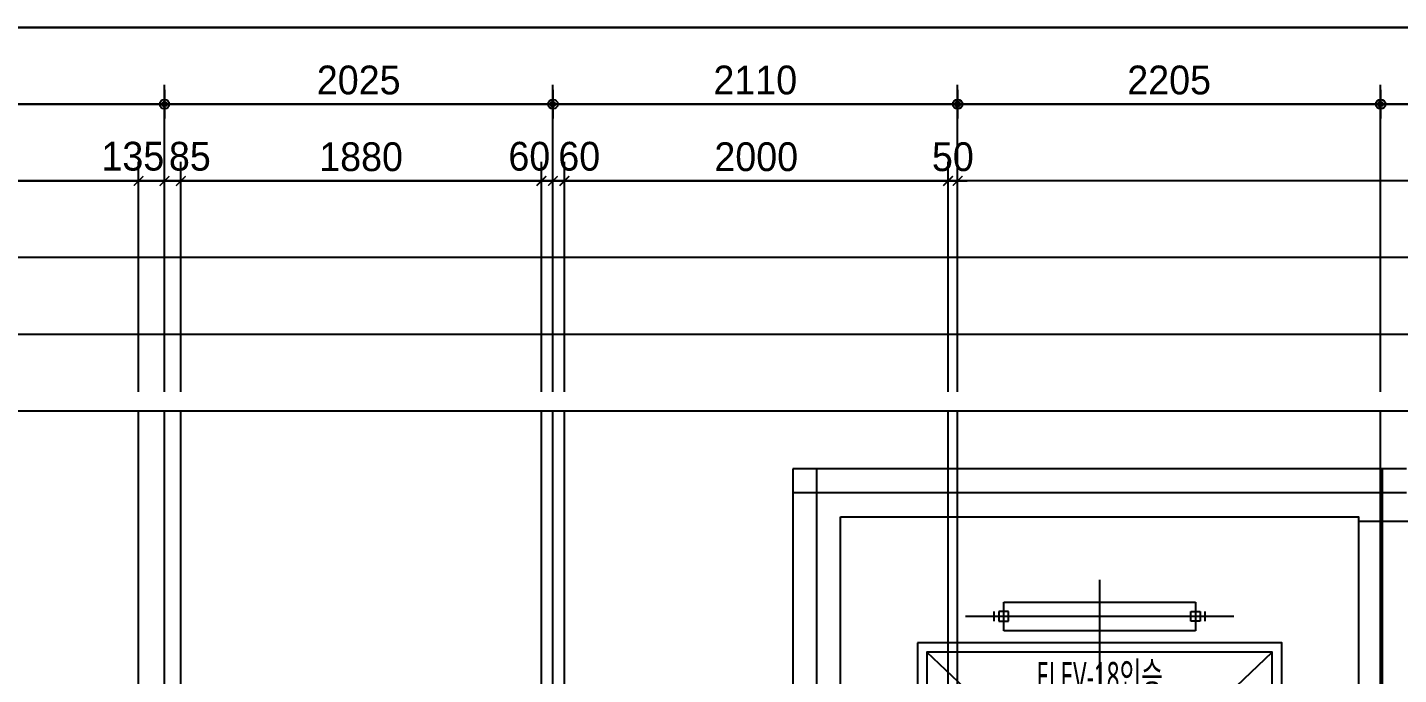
# Model space of a CAD drawing. Header units: millimetres. Extents: x 0 to 92204, y -190080 to 23760.
# Drawn here: x 62263 to 69411, y -169961 to -166588 of the extents above; entities that cross this region are included whole.
import ezdxf
from ezdxf.enums import TextEntityAlignment as Align

# ---------------------------------------------------------------- set-up
doc = ezdxf.new("R2010")
doc.units = ezdxf.units.MM
doc.header["$LTSCALE"] = 100
doc.linetypes.add('AUDIT_D_220706163347-0', pattern=[0])
doc.linetypes.add('CEN', pattern=[62, 60, -1, 0, -1])
doc.layers.get('defpoints').update_dxf_attribs({"color": 139})
for name, color, linetype in [('AA-XXXX-DIMS', 7, 'Continuous'), ('CEN_CON', 1, 'CEN'), ('CONC', 2, 'Continuous'), ('DIM', 7, 'AUDIT_D_220706163347-0'), ('ELEV-ER', 4, 'Continuous')]:
    doc.layers.add(name, color=color, linetype=linetype)
doc.layers.add('AA-XXXX-MC', color=153, linetype='AUDIT_D_220706163347-0', plot=False)
doc.styles.add('HAUD01', font='Dotum.ttf')
doc.styles.add('맑은고딕', font='malgun.ttf', dxfattribs={"width": 0.9})
doc.dimstyles.new('DIM-50', dxfattribs={"dimscale": 50, "dimtxt": 3, "dimasz": 1, "dimexe": 2, "dimexo": 2, "dimgap": 1, "dimtad": 1, "dimdec": 0, "dimzin": 0, "dimdsep": 46, "dimtxsty": '맑은고딕', "dimblk1": 'DIMDOT', "dimblk2": 'DIMDOT', "dimsah": 1, "dimcen": 0.09, "dimdle": 2, "dimclrd": 7, "dimclre": 7, "dimclrt": 3, "dimadec": 0, "dimazin": 0, "dimtfac": 1, "dimtdec": 0, "dimtix": 1, "dimtmove": 2, "dimatfit": 3, "dimldrblk": 'DIMDOT', "dimfxl": 1, "dimtolj": 1, "dimtzin": 0, "dimarcsym": 0})
doc.dimstyles.new('MCDIM-50', dxfattribs={"dimscale": 50, "dimtxt": 3, "dimasz": 1, "dimexe": 2, "dimexo": 2, "dimgap": 1, "dimtad": 1, "dimdec": 0, "dimzin": 0, "dimdsep": 46, "dimtxsty": '맑은고딕', "dimblk1": 'ARCHTICK', "dimblk2": 'ARCHTICK', "dimsah": 1, "dimcen": 0.09, "dimdle": 2, "dimclrd": 7, "dimclre": 7, "dimclrt": 3, "dimadec": 0, "dimazin": 0, "dimtfac": 1, "dimtdec": 0, "dimtix": 1, "dimtmove": 2, "dimatfit": 3, "dimldrblk": 'ARCHTICK', "dimfxl": 1, "dimtolj": 1, "dimtzin": 0, "dimarcsym": 0})

# ---------------------------------------------------------------- blocks, each defined once
blk = doc.blocks.new('ELE_17(비진입)')
at = {"layer": 'CONC', "extrusion": (0, 0, -1)}
for p, q in [((-570, -991.6), (-570, -1041.6)), ((570, -991.6), (570, -1041.6))]:
    blk.add_line(p, q, dxfattribs=at)
at = {"layer": 'defpoints'}
blk.add_lwpolyline([(-1350, 1558.4), (1350, 1558.4), (1350, -991.6), (-1350, -991.6)], close=True, dxfattribs=at)
at = {"layer": 'ELEV-ER', "color": 1, "extrusion": (0, 0, -1)}
for p, q in [((0, 1229.9), (0, -1227.1)), ((700, 1038.6), (-700, 1038.5)), ((-1150, 0), (1150, 0))]:
    blk.add_line(p, q, dxfattribs=at)
at = {"layer": 'ELEV-ER', "extrusion": (0, 0, -1)}
for p, q in [((-500, 1113.5), (500, 1113.6)), ((-500, 963.5), (-500, 1113.5)), ((500, 1113.6), (500, 963.6)), ((-550, 1013.5), (-550, 1063.5)), ((-550, 1013.5), (-550, 1063.5)), ((-475, 1063.5), (-525, 1063.5)), ((-525, 1063.5), (-525, 1013.5)), ((-475, 1063.5), (-525, 1063.5)), ((-525, 1063.5), (-525, 1013.5)), ((-525, 1013.5), (-475, 1013.5)), ((-525, 1013.5), (-475, 1013.5)), ((-475, 1013.5), (-475, 1063.5)), ((-475, 1013.5), (-475, 1063.5)), ((475, 1013.6), (475, 1063.6)), ((475, 1063.6), (525, 1063.6)), ((525, 1013.6), (475, 1013.6)), ((525, 1063.6), (525, 1013.6)), ((550, 1013.6), (550, 1063.6)), ((500, 963.6), (-500, 963.5)), ((-950, -898.6), (900, 851.4)), ((950, -898.6), (-900, 851.4)), ((-1105, 50), (-1105, -50)), ((-1005, 50), (-1005, -50)), ((1005, 50), (1005, -50)), ((1105, 50), (1105, -50)), ((-560, -818.7), (-560, -698.7)), ((-500, -698.7), (-500, -818.7)), ((500, -818.6), (500, -698.6)), ((560, -698.6), (560, -818.6)), ((-560.1, -818.6), (-500.1, -818.6)), ((-500, -818.7), (-560, -818.7)), ((560, -818.6), (500, -818.6)), ((-570, -991.6), (-545, -991.6)), ((-515, -991.6), (515, -991.6)), ((545, -991.6), (570, -991.6)), ((-570, -1041.6), (-555, -1041.6)), ((-515, -1041.6), (515, -1041.6)), ((555, -1041.6), (570, -1041.6))]:
    blk.add_line(p, q, dxfattribs=at)
for points in [[(950, 901.4), (950, -898.6), (-950, -898.6), (-950, 901.4)], [(542, -994.6), (518, -994.6), (518, -1038.6), (542, -1038.6), (542, -1026.6), (545, -1026.6), (545, -1041.6), (515, -1041.6), (515, -991.6), (545, -991.6), (545, -1006.6), (542, -1006.6)], [(-542, -994.6), (-518, -994.6), (-518, -1038.6), (-542, -1038.6), (-542, -1026.6), (-545, -1026.6), (-545, -1041.6), (-515, -1041.6), (-515, -991.6), (-545, -991.6), (-545, -1006.6), (-542, -1006.6)]]:
    blk.add_lwpolyline(points, close=True, dxfattribs=at)
blk.add_lwpolyline([(-500, -698.6), (-900, -698.6), (-900, 851.4), (900, 851.4), (900, -698.6), (500, -698.7)], dxfattribs=at)
at = {"layer": 'ELEV-ER'}
for points in [[(-550, -875.7), (550, -875.7), (550, -835.7), (-550, -835.7)], [(-550, -960.7), (550, -960.7), (550, -920.7), (-550, -920.7)], [(-555, -1041.6), (-545, -1041.6), (-545, -1031.6), (-555, -1031.6)], [(555, -1041.6), (545, -1041.6), (545, -1031.6), (555, -1031.6)]]:
    blk.add_lwpolyline(points, close=True, dxfattribs=at)
at = {"layer": 'defpoints', "extrusion": (0, 0, -1), "style": '맑은고딕', "text_generation_flag": 2, "width": 0.6}
blk.add_text('ELEV-18인승', height=150, dxfattribs=at).set_placement((0, 801.3), align=Align.TOP_CENTER)
blk = doc.blocks.new('CO-101-23F', base_point=(132164.9, -37223.7))
at = {"layer": 'CEN_CON'}
for p, q in [((135299.9, -35423.7), (135299.9, -32373.7)), ((138249.9, -35623.7), (138249.9, -32373.7)), ((138374.9, -32498.7), (135174.9, -32498.7)), ((144914.9, -32648.7), (138124.9, -32648.7))]:
    blk.add_line(p, q, dxfattribs=at)
at = {"layer": 'CONC', "color": 2}
for p, q in [((135174.9, -32373.7), (135174.9, -35423.7)), ((138374.9, -32373.7), (135174.9, -32373.7)), ((135424.9, -35173.7), (135424.9, -32623.7)), ((135424.9, -32623.7), (138124.9, -32623.7)), ((138124.9, -32623.7), (138124.9, -35173.7))]:
    blk.add_line(p, q, dxfattribs=at)
blk.add_blockref('ELE_17(비진입)', (136774.9, -34182.1))
blk = doc.blocks.new('DIMDOT')
at = {"layer": 'AA-XXXX-DIMS'}
for p, q in [((0, -1.5), (0, 1.5)), ((-1.5, 0), (1.5, 0))]:
    blk.add_line(p, q, dxfattribs=at)
for radius in [0.5, 0.25]:
    blk.add_circle((0, 0), radius, dxfattribs=at)
blk = doc.blocks.new('*D2505')
at = {"layer": 'defpoints', "color": 0, "transparency": 16777216}
for p in [(12823.8, -190748.2), (9083.8, -192348.2), (12823.8, -192348.2)]:
    blk.add_point(p, dxfattribs=at)
at = {"layer": 'DIM', "color": 7, "lineweight": -2, "transparency": 16777216}
for p, q in [((9083.8, -192248.2), (9083.8, -190648.2)), ((12823.8, -192248.2), (12823.8, -190648.2)), ((9133.8, -190748.2), (12773.8, -190748.2))]:
    blk.add_line(p, q, dxfattribs=at)
at = {"layer": 'DIM', "color": 7, "lineweight": -2, "transparency": 16777216, "xscale": 50, "yscale": 50, "zscale": 50, "rotation": 180}
blk.add_blockref('DIMDOT', (9083.8, -190748.2), dxfattribs=at)
at = {"layer": 'DIM', "color": 7, "lineweight": -2, "transparency": 16777216, "xscale": 50, "yscale": 50, "zscale": 50}
blk.add_blockref('DIMDOT', (12823.8, -190748.2), dxfattribs=at)
at = {"layer": 'DIM', "color": 3, "transparency": 16777216, "insert": (10953.8, -190623.1), "char_height": 150, "attachment_point": 5, "style": 'HAUD01'}
blk.add_mtext('\\A1;3740', dxfattribs=at)
blk = doc.blocks.new('*D2506')
at = {"layer": 'defpoints', "color": 0, "transparency": 16777216}
for p in [(14848.8, -190748.2), (12823.8, -192348.2), (14848.8, -192348.2)]:
    blk.add_point(p, dxfattribs=at)
at = {"layer": 'DIM', "color": 7, "lineweight": -2, "transparency": 16777216}
for p, q in [((12823.8, -192248.2), (12823.8, -190648.2)), ((14848.8, -192248.2), (14848.8, -190648.2)), ((12873.8, -190748.2), (14798.8, -190748.2))]:
    blk.add_line(p, q, dxfattribs=at)
at = {"layer": 'DIM', "color": 7, "lineweight": -2, "transparency": 16777216, "xscale": 50, "yscale": 50, "zscale": 50, "rotation": 180}
blk.add_blockref('DIMDOT', (12823.8, -190748.2), dxfattribs=at)
at = {"layer": 'DIM', "color": 7, "lineweight": -2, "transparency": 16777216, "xscale": 50, "yscale": 50, "zscale": 50}
blk.add_blockref('DIMDOT', (14848.8, -190748.2), dxfattribs=at)
at = {"layer": 'DIM', "color": 3, "transparency": 16777216, "insert": (13836.3, -190623.1), "char_height": 150, "attachment_point": 5, "style": 'HAUD01'}
blk.add_mtext('\\A1;2025', dxfattribs=at)
blk = doc.blocks.new('*D2507')
at = {"layer": 'defpoints', "color": 0, "transparency": 16777216}
for p in [(16958.8, -190748.2), (14848.8, -192348.2), (16958.8, -192348.2)]:
    blk.add_point(p, dxfattribs=at)
at = {"layer": 'DIM', "color": 7, "lineweight": -2, "transparency": 16777216}
for p, q in [((14848.8, -192248.2), (14848.8, -190648.2)), ((16958.8, -192248.2), (16958.8, -190648.2)), ((14898.8, -190748.2), (16908.8, -190748.2))]:
    blk.add_line(p, q, dxfattribs=at)
at = {"layer": 'DIM', "color": 7, "lineweight": -2, "transparency": 16777216, "xscale": 50, "yscale": 50, "zscale": 50, "rotation": 180}
blk.add_blockref('DIMDOT', (14848.8, -190748.2), dxfattribs=at)
at = {"layer": 'DIM', "color": 7, "lineweight": -2, "transparency": 16777216, "xscale": 50, "yscale": 50, "zscale": 50}
blk.add_blockref('DIMDOT', (16958.8, -190748.2), dxfattribs=at)
at = {"layer": 'DIM', "color": 3, "transparency": 16777216, "insert": (15903.8, -190623.1), "char_height": 150, "attachment_point": 5, "style": 'HAUD01'}
blk.add_mtext('\\A1;2110', dxfattribs=at)
blk = doc.blocks.new('*D2508')
at = {"layer": 'defpoints', "color": 0, "transparency": 16777216}
for p in [(19163.8, -190748.2), (16958.8, -192348.2), (19163.8, -192348.2)]:
    blk.add_point(p, dxfattribs=at)
at = {"layer": 'DIM', "color": 7, "lineweight": -2, "transparency": 16777216}
for p, q in [((16958.8, -192248.2), (16958.8, -190648.2)), ((19163.8, -192248.2), (19163.8, -190648.2)), ((17008.8, -190748.2), (19113.8, -190748.2))]:
    blk.add_line(p, q, dxfattribs=at)
at = {"layer": 'DIM', "color": 7, "lineweight": -2, "transparency": 16777216, "xscale": 50, "yscale": 50, "zscale": 50, "rotation": 180}
blk.add_blockref('DIMDOT', (16958.8, -190748.2), dxfattribs=at)
at = {"layer": 'DIM', "color": 7, "lineweight": -2, "transparency": 16777216, "xscale": 50, "yscale": 50, "zscale": 50}
blk.add_blockref('DIMDOT', (19163.8, -190748.2), dxfattribs=at)
at = {"layer": 'DIM', "color": 3, "transparency": 16777216, "insert": (18061.3, -190623.1), "char_height": 150, "attachment_point": 5, "style": 'HAUD01'}
blk.add_mtext('\\A1;2205', dxfattribs=at)
blk = doc.blocks.new('*D2509')
at = {"layer": 'defpoints', "color": 0, "transparency": 16777216}
for p in [(21508.8, -190748.2), (19163.8, -192348.2), (21508.8, -192348.2)]:
    blk.add_point(p, dxfattribs=at)
at = {"layer": 'DIM', "color": 7, "lineweight": -2, "transparency": 16777216}
for p, q in [((19163.8, -192248.2), (19163.8, -190648.2)), ((21508.8, -192248.2), (21508.8, -190648.2)), ((19213.8, -190748.2), (21458.8, -190748.2))]:
    blk.add_line(p, q, dxfattribs=at)
at = {"layer": 'DIM', "color": 7, "lineweight": -2, "transparency": 16777216, "xscale": 50, "yscale": 50, "zscale": 50, "rotation": 180}
blk.add_blockref('DIMDOT', (19163.8, -190748.2), dxfattribs=at)
at = {"layer": 'DIM', "color": 7, "lineweight": -2, "transparency": 16777216, "xscale": 50, "yscale": 50, "zscale": 50}
blk.add_blockref('DIMDOT', (21508.8, -190748.2), dxfattribs=at)
at = {"layer": 'DIM', "color": 3, "transparency": 16777216, "insert": (20336.3, -190623.1), "char_height": 150, "attachment_point": 5, "style": 'HAUD01'}
blk.add_mtext('\\A1;2345', dxfattribs=at)
blk = doc.blocks.new('*D2515')
at = {"layer": 'defpoints', "color": 0, "transparency": 16777216}
for p in [(31543.8, -190348.2), (4533.8, -192348.2), (31543.8, -192348.2)]:
    blk.add_point(p, dxfattribs=at)
at = {"layer": 'DIM', "color": 7, "lineweight": -2, "transparency": 16777216}
for p, q in [((4533.8, -192248.2), (4533.8, -190248.2)), ((31543.8, -192248.2), (31543.8, -190248.2)), ((4583.8, -190348.2), (31493.8, -190348.2))]:
    blk.add_line(p, q, dxfattribs=at)
at = {"layer": 'DIM', "color": 7, "lineweight": -2, "transparency": 16777216, "xscale": 50, "yscale": 50, "zscale": 50, "rotation": 180}
blk.add_blockref('DIMDOT', (4533.8, -190348.2), dxfattribs=at)
at = {"layer": 'DIM', "color": 7, "lineweight": -2, "transparency": 16777216, "xscale": 50, "yscale": 50, "zscale": 50}
blk.add_blockref('DIMDOT', (31543.8, -190348.2), dxfattribs=at)
at = {"layer": 'DIM', "color": 3, "transparency": 16777216, "insert": (18038.8, -190223.1), "char_height": 150, "attachment_point": 5, "style": 'HAUD01'}
blk.add_mtext('\\A1;27010', dxfattribs=at)
blk = doc.blocks.new('_ArchTick')
at = {"color": 0, "linetype": 'ByBlock', "const_width": 0.15}
blk.add_lwpolyline([(-0.5, -0.5), (0.5, 0.5)], dxfattribs=at)
blk = doc.blocks.new('*D2520')
at = {"layer": 'defpoints', "color": 0, "linetype": 'ByBlock', "transparency": 16777216}
for p in [(12688.8, -191148.2), (9288.8, -192348.2), (12688.8, -192348.2)]:
    blk.add_point(p, dxfattribs=at)
at = {"layer": 'DIM', "color": 7, "linetype": 'ByBlock', "lineweight": -2, "transparency": 16777216}
for p, q in [((9288.8, -192248.2), (9288.8, -191048.2)), ((12688.8, -192248.2), (12688.8, -191048.2)), ((9188.8, -191148.2), (12788.8, -191148.2))]:
    blk.add_line(p, q, dxfattribs=at)
at = {"layer": 'DIM', "color": 7, "linetype": 'ByBlock', "lineweight": -2, "transparency": 16777216, "xscale": 50, "yscale": 50, "zscale": 50, "rotation": 180}
blk.add_blockref('_ArchTick', (9288.8, -191148.2), dxfattribs=at)
at = {"layer": 'DIM', "color": 7, "linetype": 'ByBlock', "lineweight": -2, "transparency": 16777216, "xscale": 50, "yscale": 50, "zscale": 50}
blk.add_blockref('_ArchTick', (12688.8, -191148.2), dxfattribs=at)
at = {"layer": 'DIM', "color": 3, "linetype": 'ByBlock', "transparency": 16777216, "insert": (10988.8, -191023.1), "char_height": 150, "attachment_point": 5, "style": 'HAUD01'}
blk.add_mtext('\\A1;3400', dxfattribs=at)
blk = doc.blocks.new('*D2521')
at = {"layer": 'defpoints', "color": 0, "linetype": 'ByBlock', "transparency": 16777216}
for p in [(12823.8, -191148.2), (12688.8, -192348.2), (12823.8, -192348.2)]:
    blk.add_point(p, dxfattribs=at)
at = {"layer": 'DIM', "color": 7, "linetype": 'ByBlock', "lineweight": -2, "transparency": 16777216}
for p, q in [((12688.8, -192248.2), (12688.8, -191048.2)), ((12823.8, -192248.2), (12823.8, -191048.2)), ((12588.8, -191148.2), (12923.8, -191148.2))]:
    blk.add_line(p, q, dxfattribs=at)
at = {"layer": 'DIM', "color": 7, "linetype": 'ByBlock', "lineweight": -2, "transparency": 16777216, "xscale": 50, "yscale": 50, "zscale": 50, "rotation": 180}
blk.add_blockref('_ArchTick', (12688.8, -191148.2), dxfattribs=at)
at = {"layer": 'DIM', "color": 7, "linetype": 'ByBlock', "lineweight": -2, "transparency": 16777216, "xscale": 50, "yscale": 50, "zscale": 50}
blk.add_blockref('_ArchTick', (12823.8, -191148.2), dxfattribs=at)
at = {"layer": 'DIM', "color": 3, "linetype": 'ByBlock', "transparency": 16777216, "insert": (12658.9, -191020.3), "char_height": 150, "attachment_point": 5, "style": 'HAUD01'}
blk.add_mtext('\\A1;135', dxfattribs=at)
blk = doc.blocks.new('*D2522')
at = {"layer": 'defpoints', "color": 0, "linetype": 'ByBlock', "transparency": 16777216}
for p in [(12908.8, -191148.2), (12823.8, -192348.2), (12908.8, -192348.2)]:
    blk.add_point(p, dxfattribs=at)
at = {"layer": 'DIM', "color": 7, "linetype": 'ByBlock', "lineweight": -2, "transparency": 16777216}
for p, q in [((12823.8, -192248.2), (12823.8, -191048.2)), ((12908.8, -192248.2), (12908.8, -191048.2)), ((12823.8, -191148.2), (12773.8, -191148.2)), ((12823.8, -191148.2), (12908.8, -191148.2)), ((12908.8, -191148.2), (12958.8, -191148.2))]:
    blk.add_line(p, q, dxfattribs=at)
at = {"layer": 'DIM', "color": 7, "linetype": 'ByBlock', "lineweight": -2, "transparency": 16777216, "xscale": 50, "yscale": 50, "zscale": 50}
blk.add_blockref('_ArchTick', (12823.8, -191148.2), dxfattribs=at)
at = {"layer": 'DIM', "color": 7, "linetype": 'ByBlock', "lineweight": -2, "transparency": 16777216, "xscale": 50, "yscale": 50, "zscale": 50, "rotation": 180}
blk.add_blockref('_ArchTick', (12908.8, -191148.2), dxfattribs=at)
at = {"layer": 'DIM', "color": 3, "linetype": 'ByBlock', "transparency": 16777216, "insert": (12956.1, -191020.7), "char_height": 150, "attachment_point": 5, "style": 'HAUD01'}
blk.add_mtext('\\A1;85', dxfattribs=at)
blk = doc.blocks.new('*D2523')
at = {"layer": 'defpoints', "color": 0, "linetype": 'ByBlock', "transparency": 16777216}
for p in [(14788.8, -191148.2), (12908.8, -192348.2), (14788.8, -192348.2)]:
    blk.add_point(p, dxfattribs=at)
at = {"layer": 'DIM', "color": 7, "linetype": 'ByBlock', "lineweight": -2, "transparency": 16777216}
for p, q in [((12908.8, -192248.2), (12908.8, -191048.2)), ((14788.8, -192248.2), (14788.8, -191048.2)), ((12808.8, -191148.2), (14888.8, -191148.2))]:
    blk.add_line(p, q, dxfattribs=at)
at = {"layer": 'DIM', "color": 7, "linetype": 'ByBlock', "lineweight": -2, "transparency": 16777216, "xscale": 50, "yscale": 50, "zscale": 50, "rotation": 180}
blk.add_blockref('_ArchTick', (12908.8, -191148.2), dxfattribs=at)
at = {"layer": 'DIM', "color": 7, "linetype": 'ByBlock', "lineweight": -2, "transparency": 16777216, "xscale": 50, "yscale": 50, "zscale": 50}
blk.add_blockref('_ArchTick', (14788.8, -191148.2), dxfattribs=at)
at = {"layer": 'DIM', "color": 3, "linetype": 'ByBlock', "transparency": 16777216, "insert": (13848.8, -191023.1), "char_height": 150, "attachment_point": 5, "style": 'HAUD01'}
blk.add_mtext('\\A1;1880', dxfattribs=at)
blk = doc.blocks.new('*D2524')
at = {"layer": 'defpoints', "color": 0, "linetype": 'ByBlock', "transparency": 16777216}
for p in [(14848.8, -191148.2), (14788.8, -192348.2), (14848.8, -192348.2)]:
    blk.add_point(p, dxfattribs=at)
at = {"layer": 'DIM', "color": 7, "linetype": 'ByBlock', "lineweight": -2, "transparency": 16777216}
for p, q in [((14788.8, -192248.2), (14788.8, -191048.2)), ((14848.8, -192248.2), (14848.8, -191048.2)), ((14788.8, -191148.2), (14738.8, -191148.2)), ((14788.8, -191148.2), (14848.8, -191148.2)), ((14848.8, -191148.2), (14898.8, -191148.2))]:
    blk.add_line(p, q, dxfattribs=at)
at = {"layer": 'DIM', "color": 7, "linetype": 'ByBlock', "lineweight": -2, "transparency": 16777216, "xscale": 50, "yscale": 50, "zscale": 50}
blk.add_blockref('_ArchTick', (14788.8, -191148.2), dxfattribs=at)
at = {"layer": 'DIM', "color": 7, "linetype": 'ByBlock', "lineweight": -2, "transparency": 16777216, "xscale": 50, "yscale": 50, "zscale": 50, "rotation": 180}
blk.add_blockref('_ArchTick', (14848.8, -191148.2), dxfattribs=at)
at = {"layer": 'DIM', "color": 3, "linetype": 'ByBlock', "transparency": 16777216, "insert": (14725.7, -191020.7), "char_height": 150, "attachment_point": 5, "style": 'HAUD01'}
blk.add_mtext('\\A1;60', dxfattribs=at)
blk = doc.blocks.new('*D2525')
at = {"layer": 'defpoints', "color": 0, "linetype": 'ByBlock', "transparency": 16777216}
for p in [(14908.8, -191148.2), (14848.8, -192348.2), (14908.8, -192348.2)]:
    blk.add_point(p, dxfattribs=at)
at = {"layer": 'DIM', "color": 7, "linetype": 'ByBlock', "lineweight": -2, "transparency": 16777216}
for p, q in [((14848.8, -192248.2), (14848.8, -191048.2)), ((14908.8, -192248.2), (14908.8, -191048.2)), ((14848.8, -191148.2), (14798.8, -191148.2)), ((14848.8, -191148.2), (14908.8, -191148.2)), ((14908.8, -191148.2), (14958.8, -191148.2))]:
    blk.add_line(p, q, dxfattribs=at)
at = {"layer": 'DIM', "color": 7, "linetype": 'ByBlock', "lineweight": -2, "transparency": 16777216, "xscale": 50, "yscale": 50, "zscale": 50}
blk.add_blockref('_ArchTick', (14848.8, -191148.2), dxfattribs=at)
at = {"layer": 'DIM', "color": 7, "linetype": 'ByBlock', "lineweight": -2, "transparency": 16777216, "xscale": 50, "yscale": 50, "zscale": 50, "rotation": 180}
blk.add_blockref('_ArchTick', (14908.8, -191148.2), dxfattribs=at)
at = {"layer": 'DIM', "color": 3, "linetype": 'ByBlock', "transparency": 16777216, "insert": (14986, -191020.7), "char_height": 150, "attachment_point": 5, "style": 'HAUD01'}
blk.add_mtext('\\A1;60', dxfattribs=at)
blk = doc.blocks.new('*D2526')
at = {"layer": 'defpoints', "color": 0, "linetype": 'ByBlock', "transparency": 16777216}
for p in [(16908.8, -191148.2), (14908.8, -192348.2), (16908.8, -192348.2)]:
    blk.add_point(p, dxfattribs=at)
at = {"layer": 'DIM', "color": 7, "linetype": 'ByBlock', "lineweight": -2, "transparency": 16777216}
for p, q in [((14908.8, -192248.2), (14908.8, -191048.2)), ((16908.8, -192248.2), (16908.8, -191048.2)), ((14808.8, -191148.2), (17008.8, -191148.2))]:
    blk.add_line(p, q, dxfattribs=at)
at = {"layer": 'DIM', "color": 7, "linetype": 'ByBlock', "lineweight": -2, "transparency": 16777216, "xscale": 50, "yscale": 50, "zscale": 50, "rotation": 180}
blk.add_blockref('_ArchTick', (14908.8, -191148.2), dxfattribs=at)
at = {"layer": 'DIM', "color": 7, "linetype": 'ByBlock', "lineweight": -2, "transparency": 16777216, "xscale": 50, "yscale": 50, "zscale": 50}
blk.add_blockref('_ArchTick', (16908.8, -191148.2), dxfattribs=at)
at = {"layer": 'DIM', "color": 3, "linetype": 'ByBlock', "transparency": 16777216, "insert": (15908.8, -191023.1), "char_height": 150, "attachment_point": 5, "style": 'HAUD01'}
blk.add_mtext('\\A1;2000', dxfattribs=at)
blk = doc.blocks.new('*D2527')
at = {"layer": 'defpoints', "color": 0, "linetype": 'ByBlock', "transparency": 16777216}
for p in [(16958.8, -191148.2), (16908.8, -192348.2), (16958.8, -192348.2)]:
    blk.add_point(p, dxfattribs=at)
at = {"layer": 'DIM', "color": 7, "linetype": 'ByBlock', "lineweight": -2, "transparency": 16777216}
for p, q in [((16908.8, -192248.2), (16908.8, -191048.2)), ((16958.8, -192248.2), (16958.8, -191048.2)), ((16908.8, -191148.2), (16858.8, -191148.2)), ((16908.8, -191148.2), (16958.8, -191148.2)), ((16958.8, -191148.2), (17008.8, -191148.2))]:
    blk.add_line(p, q, dxfattribs=at)
at = {"layer": 'DIM', "color": 7, "linetype": 'ByBlock', "lineweight": -2, "transparency": 16777216, "xscale": 50, "yscale": 50, "zscale": 50}
blk.add_blockref('_ArchTick', (16908.8, -191148.2), dxfattribs=at)
at = {"layer": 'DIM', "color": 7, "linetype": 'ByBlock', "lineweight": -2, "transparency": 16777216, "xscale": 50, "yscale": 50, "zscale": 50, "rotation": 180}
blk.add_blockref('_ArchTick', (16958.8, -191148.2), dxfattribs=at)
at = {"layer": 'DIM', "color": 3, "linetype": 'ByBlock', "transparency": 16777216, "insert": (16933.8, -191023.1), "char_height": 150, "attachment_point": 5, "style": 'HAUD01'}
blk.add_mtext('\\A1;50', dxfattribs=at)
blk = doc.blocks.new('DIM-1108')
at = {"layer": 'DIM'}
for base, p1, p2, picture, middle in [((31543.8, -190348.2), (4533.8, -192348.2), (31543.8, -192348.2), '*D2515', (18038.8, -190223.1)), ((12823.8, -190748.2), (9083.8, -192348.2), (12823.8, -192348.2), '*D2505', (10953.8, -190623.1)), ((14848.8, -190748.2), (12823.8, -192348.2), (14848.8, -192348.2), '*D2506', (13836.3, -190623.1)), ((16958.8, -190748.2), (14848.8, -192348.2), (16958.8, -192348.2), '*D2507', (15903.8, -190623.1)), ((19163.8, -190748.2), (16958.8, -192348.2), (19163.8, -192348.2), '*D2508', (18061.3, -190623.1)), ((21508.8, -190748.2), (19163.8, -192348.2), (21508.8, -192348.2), '*D2509', (20336.3, -190623.1))]:
    dim = blk.add_linear_dim(base=base, p1=p1, p2=p2, dimstyle='DIM-50', override={"dimscale": 50, "dimtxsty": 'HAUD01'}, dxfattribs=at)
    dim.commit()
    dim.dimension.update_dxf_attribs({"geometry": picture, "text_midpoint": middle})
at = {"layer": 'DIM', "linetype": 'ByBlock'}
for base, p1, p2, picture, middle in [((12823.8, -191148.2), (12688.8, -192348.2), (12823.8, -192348.2), '*D2521', (12658.9, -191020.3)), ((12908.8, -191148.2), (12823.8, -192348.2), (12908.8, -192348.2), '*D2522', (12956.1, -191020.7)), ((14848.8, -191148.2), (14788.8, -192348.2), (14848.8, -192348.2), '*D2524', (14725.7, -191020.7)), ((14908.8, -191148.2), (14848.8, -192348.2), (14908.8, -192348.2), '*D2525', (14986, -191020.7))]:
    dim = blk.add_linear_dim(base=base, p1=p1, p2=p2, dimstyle='MCDIM-50', override={"dimtxsty": 'HAUD01'}, dxfattribs=at)
    dim.commit()
    dim.dimension.update_dxf_attribs({"geometry": picture, "text_midpoint": middle, "dimtype": 128})
for base, p1, p2, picture, middle in [((12688.8, -191148.2), (9288.8, -192348.2), (12688.8, -192348.2), '*D2520', (10988.8, -191023.1)), ((14788.8, -191148.2), (12908.8, -192348.2), (14788.8, -192348.2), '*D2523', (13848.8, -191023.1)), ((16908.8, -191148.2), (14908.8, -192348.2), (16908.8, -192348.2), '*D2526', (15908.8, -191023.1)), ((16958.8, -191148.2), (16908.8, -192348.2), (16958.8, -192348.2), '*D2527', (16933.8, -191023.1))]:
    dim = blk.add_linear_dim(base=base, p1=p1, p2=p2, dimstyle='MCDIM-50', override={"dimtxsty": 'HAUD01'}, dxfattribs=at)
    dim.commit()
    dim.dimension.update_dxf_attribs({"geometry": picture, "text_midpoint": middle})

msp = doc.modelspace()

# ---------------------------------------------------------------- linework, layer by layer
at = {"layer": 'AA-XXXX-MC'}
for p, q in [((62842.7, -170678.2), (62842.7, -168588.2)), ((63062.7, -174025.7), (63062.7, -168588.2)), ((64942.7, -173738.2), (64942.7, -168588.2)), ((65062.7, -173738.2), (65062.7, -168588.2)), ((67062.7, -173738.2), (67062.7, -168588.2))]:
    msp.add_line(p, q, dxfattribs=at)
at = {"layer": 'CEN_CON'}
for p, q in [((62977.7, -170678.2), (62977.7, -168588.2)), ((65002.7, -173738.2), (65002.7, -168588.2)), ((67112.7, -173738.2), (67112.7, -168588.2)), ((69317.7, -173738.2), (69317.7, -168588.2))]:
    msp.add_line(p, q, dxfattribs=at)
at = {"layer": 'defpoints'}
for points in [[(86817.7, -166588.2), (52082.7, -166588.2), (52082.7, -183313.2), (86817.7, -183313.2)], [(86417.7, -166988.2), (52482.7, -166988.2), (52482.7, -182913.2), (86417.7, -182913.2)], [(86017.7, -167388.2), (52882.7, -167388.2), (52882.7, -182513.2), (86017.7, -182513.2)], [(85617.7, -167788.2), (53282.7, -167788.2), (53282.7, -182113.2), (85617.7, -182113.2)], [(85217.7, -168188.2), (53682.7, -168188.2), (53682.7, -181713.2), (85217.7, -181713.2)], [(84817.7, -168588.2), (54082.7, -168588.2), (54082.7, -181313.2), (84817.7, -181313.2)]]:
    msp.add_lwpolyline(points, close=True, dxfattribs=at)

# ---------------------------------------------------------------- block references
for name, p in [('DIM-1108', (50153.9, 23760)), ('CO-101-23F', (63242.7, -173738.2))]:
    msp.add_blockref(name, p)

doc.saveas('drawing.dxf')
